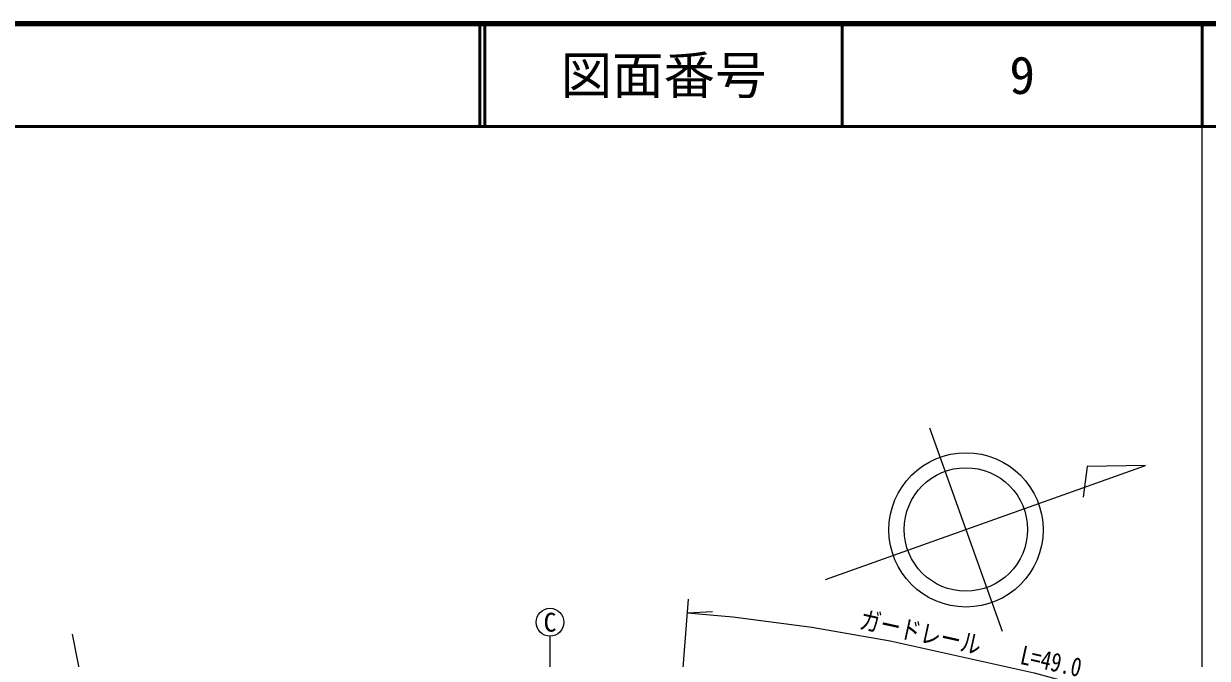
# Model space of a CAD drawing. Units: millimetres at full size, sheet at 1:1000; details may follow other scales. Extents: x 40000 to 680000, y 20000 to 380000.
# Drawn here: x 464391 to 579500, y 318319 to 380000 of the extents above; entities that cross this region are included whole.
import ezdxf
from ezdxf.enums import TextEntityAlignment as Align

# ---------------------------------------------------------------- set-up
doc = ezdxf.new("R2010")
doc.units = ezdxf.units.MM
doc.header["$LTSCALE"] = 1000
for name, color, linetype, lineweight in [('M-BMK-OTRS', 5, 'Continuous', 25), ('M-BMK-SRVR', 3, 'Continuous', 25), ('M-STR-HTXT', 7, 'Continuous', 13), ('M-TTL', 2, 'Continuous', 140), ('M-TTL-BAND', 7, 'Continuous', 25), ('M-TTL-LINE', 7, 'Continuous', 50)]:
    doc.layers.add(name, color=color, linetype=linetype, lineweight=lineweight)
doc.layers.add('M-TTL-TXT', color=7, linetype='Continuous')
doc.styles.add('ＭＳ ゴシック', font='')
doc.styles.get('ＭＳ ゴシック').set_extended_font_data('MS Gothic')

msp = doc.modelspace()

# ---------------------------------------------------------------- linework, layer by layer
at = {"layer": 'M-BMK-OTRS'}
msp.add_line((483540, 246512), (469146, 320662), dxfattribs=at)
at = {"layer": 'M-BMK-SRVR'}
for p, q in [((552497, 340734), (559539, 320950)), ((542358, 325980), (573475, 337055)), ((567809, 336956), (567440, 333978)), ((573475, 337055), (567809, 336956))]:
    msp.add_line(p, q, dxfattribs=at)
for centre, radius in [((556032, 330802), 7500), ((556018, 330842), 6000)]:
    msp.add_circle(centre, radius, dxfattribs=at)
at = {"layer": 'M-STR-HTXT'}
for p, q in [((526761, 294934), (529042, 324071)), ((528939, 322746), (531391, 322868)), ((515620, 299678), (515577, 320478))]:
    msp.add_line(p, q, dxfattribs=at)
msp.add_lwpolyline([(528939, 322746), (533354, 322348), (541033, 321362), (548641, 320009), (562664, 316904), (577065, 312972)], dxfattribs=at)
msp.add_circle((515574, 321828), 1350, dxfattribs=at)
at = {"layer": 'M-TTL'}
msp.add_line((680000, 380000), (40000, 380000), dxfattribs=at)
at = {"layer": 'M-TTL-BAND'}
msp.add_line((579000, 20000), (579000, 370000), dxfattribs=at)
at = {"layer": 'M-TTL-LINE'}
for p, q in [((508747, 380000), (508747, 370000)), ((509247, 380000), (509247, 370000)), ((543997, 380000), (543997, 370000)), ((579000, 380000), (579000, 370000)), ((40000, 370000), (680000, 370000))]:
    msp.add_line(p, q, dxfattribs=at)

# ---------------------------------------------------------------- texts
at = {"layer": 'M-STR-HTXT', "style": 'ＭＳ ゴシック'}
msp.add_text('C', height=1833, dxfattribs=at).set_placement((515574, 321828), align=Align.MIDDLE_CENTER)
at = {"layer": 'M-STR-HTXT', "style": 'ＭＳ ゴシック', "width": 0.8}
msp.add_text('ガードレール\u3000\u3000L=49.0 ', height=1833, rotation=347.514, dxfattribs=at).set_placement((556674, 318231), align=Align.BOTTOM_CENTER)
at = {"layer": 'M-TTL-TXT', "style": 'ＭＳ ゴシック'}
for s, p in [('図面番号', (526622, 375000)), ('9', (561497, 375000))]:
    msp.add_text(s, height=3666, dxfattribs=at).set_placement(p, align=Align.MIDDLE_CENTER)

doc.saveas('drawing.dxf')
